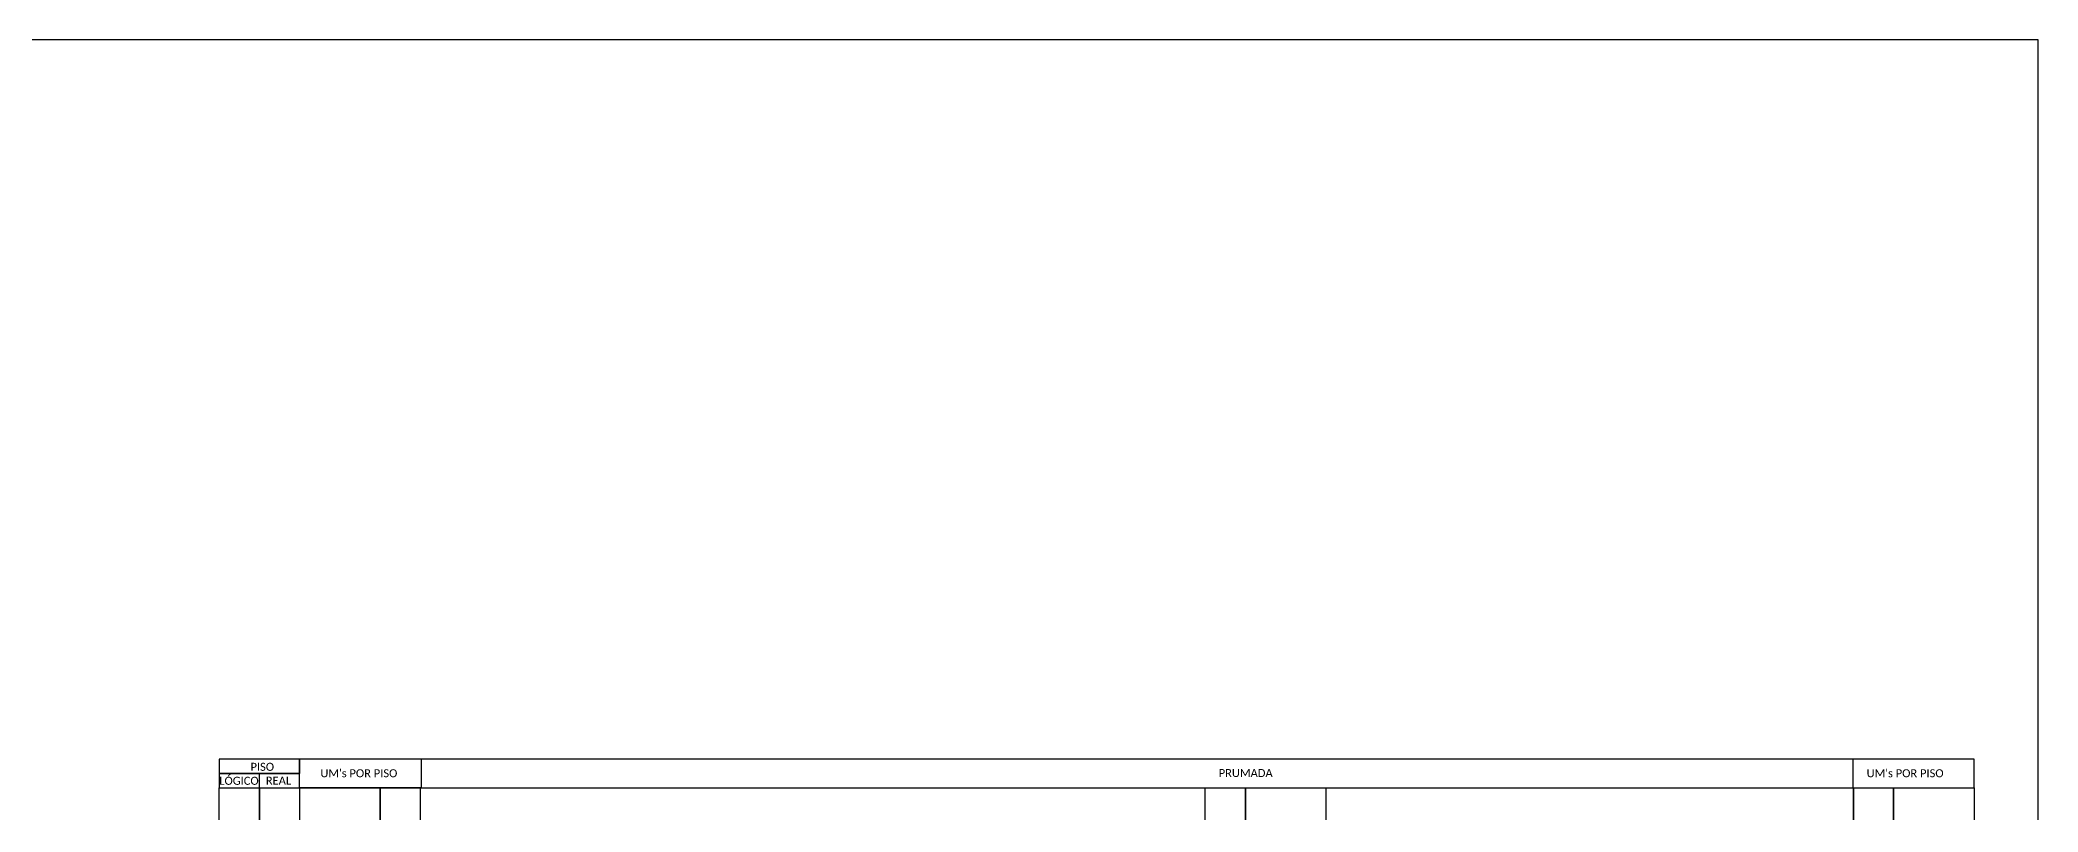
# Model space of a CAD drawing. Extents: x -89 to 749, y 705 to 1299.
# Drawn here: x 404.6 to 749.2, y 1165.9 to 1299 of the extents above; entities that cross this region are included whole.
import ezdxf

# ---------------------------------------------------------------- set-up
doc = ezdxf.new("R2010")
doc.units = 0
doc.styles.add('WMF-Calibri0', font='calibri.ttf')

msp = doc.modelspace()

# ---------------------------------------------------------------- linework, layer by layer
for points in [[(-89.32, 705.02), (749.25, 705.02), (749.25, 1299.02), (-89.32, 1299.02), (-89.32, 705.02)], [(442.45, 1170.05), (442.45, 1172.52)], [(449.4, 1170.05), (738.22, 1170.05), (738.22, 1174.99), (449.4, 1174.99), (449.4, 1174.99), (449.4, 1172.52)], [(470.43, 1170.05), (470.43, 1174.99)], [(717.38, 1170.05), (717.38, 1174.99)]]:
    msp.add_lwpolyline(points)
for points in [[(435.51, 1172.52), (449.4, 1172.52), (449.4, 1174.99), (435.51, 1174.99)], [(435.51, 1170.05), (449.4, 1170.05), (449.4, 1172.52), (435.51, 1172.52)], [(435.51, 1170.05), (442.45, 1170.05), (442.45, 1150.41), (435.51, 1150.41)], [(442.45, 1170.05), (449.4, 1170.05), (449.4, 1150.41), (442.45, 1150.41)], [(463.29, 1170.05), (449.4, 1170.05), (449.4, 1150.41), (463.29, 1150.41)], [(470.23, 1170.05), (463.29, 1170.05), (463.29, 1150.41), (470.23, 1150.41)], [(470.23, 1170.05), (717.39, 1170.05), (717.39, 1150.41), (470.23, 1150.41)], [(605.59, 1170.05), (612.54, 1170.05), (612.54, 1150.41), (605.59, 1150.41)], [(612.54, 1170.05), (626.42, 1170.05), (626.42, 1150.41), (612.54, 1150.41)], [(717.39, 1170.05), (724.33, 1170.05), (724.33, 1150.41), (717.39, 1150.41)], [(724.33, 1170.05), (738.22, 1170.05), (738.22, 1150.41), (724.33, 1150.41)]]:
    msp.add_lwpolyline(points, close=True)

# ---------------------------------------------------------------- texts
at = {"style": 'WMF-Calibri0'}
for s, p in [('  LÓGICO', (434.56, 1170.59)), ('     PISO', (438.49, 1173)), ('    REAL', (441.62, 1170.62)), ("UM's POR PISO", (452.97, 1171.89)), ('PRUMADA', (607.92, 1171.93)), ("UM's POR PISO", (719.68, 1171.89))]:
    msp.add_text(s, height=1.38, dxfattribs=at).set_placement(p)

doc.saveas('drawing.dxf')
